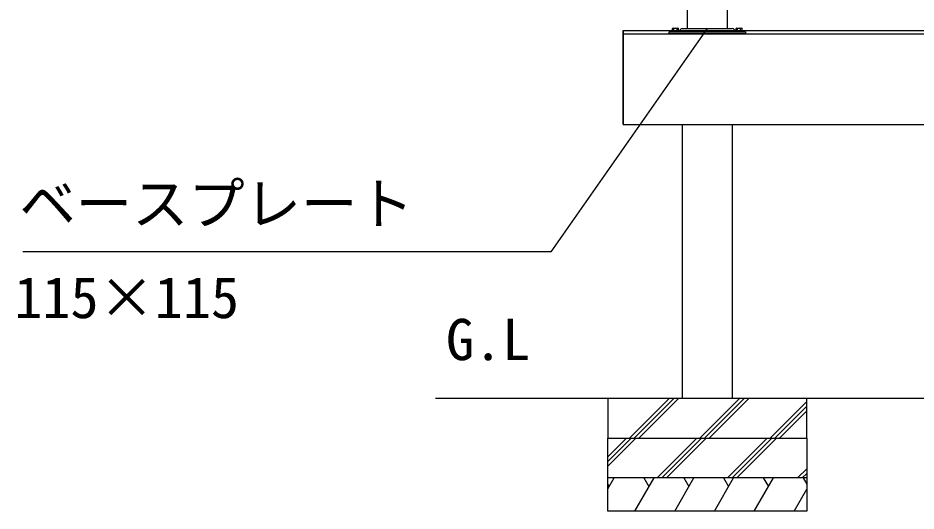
# Model space of a CAD drawing. Units: millimetres, scale not verified. Extents: x -4375 to 4375, y -6498 to 6472.
# Drawn here: x -2248 to -892, y 82 to 826 of the extents above; entities that cross this region are included whole.
import ezdxf
from ezdxf.enums import TextEntityAlignment as Align

# ---------------------------------------------------------------- set-up
doc = ezdxf.new("R2010")
doc.units = ezdxf.units.MM
doc.header["$LTSCALE"] = 30
for name, color, linetype in [('0-1_USER1', 3, 'Continuous'), ('0-3_YKK_A1', 4, 'Continuous'), ('0-4_YKK_D', 6, 'Continuous')]:
    doc.layers.add(name, color=color, linetype=linetype)
doc.styles.add('ＭＳ ゴシック', font='')
doc.styles.get('ＭＳ ゴシック').set_extended_font_data('MS Gothic')

msp = doc.modelspace()

# ---------------------------------------------------------------- linework, layer by layer
at = {"layer": '0-3_YKK_A1'}
for p, q in [((-1237.23, 809.6), (-1237.23, 1561.6)), ((-1177.23, 841.6), (-1177.23, 809.6)), ((-1334.23, 806.6), (1314.77, 806.6)), ((-1334.23, 801.6), (1314.77, 801.6)), ((-1264.73, 801.6), (-1264.73, 804.8)), ((-1264.73, 804.8), (-1149.73, 804.8)), ((-1264.73, 801.6), (-1264.73, 804.8)), ((-1149.73, 801.6), (-1264.73, 801.6)), ((-1264.73, 801.6), (-1149.73, 801.6)), ((-1247.73, 804.8), (-1260.73, 804.8)), ((-1259.93, 806.6), (-1250.53, 806.6)), ((-1259.93, 805.6), (-1259.93, 806.6)), ((-1259.23, 810.1), (-1259.84, 809.74)), ((-1259.84, 806.6), (-1259.84, 809.74)), ((-1259.73, 801.6), (-1159.73, 801.6)), ((-1259.23, 810.1), (-1251.23, 810.1)), ((-1257.73, 806.6), (-1252.73, 806.6)), ((-1257.54, 806.6), (-1257.54, 809.74)), ((-1252.92, 806.6), (-1252.92, 809.74)), ((-1251.23, 810.1), (-1250.61, 809.74)), ((-1250.61, 806.6), (-1250.61, 809.74)), ((-1250.53, 806.6), (-1250.53, 805.6)), ((-1248.15, 807.75), (-1249.39, 805.6)), ((-1248.15, 807.75), (-1248.45, 807.23)), ((-1244.95, 809.6), (-1169.5, 809.6)), ((-1166.3, 807.75), (-1166, 807.23)), ((-1166.3, 807.75), (-1165.06, 805.6)), ((-1163.93, 806.6), (-1154.53, 806.6)), ((-1163.93, 805.6), (-1163.93, 806.6)), ((-1163.23, 810.1), (-1163.84, 809.74)), ((-1163.84, 806.6), (-1163.84, 809.74)), ((-1163.23, 810.1), (-1155.23, 810.1)), ((-1161.73, 806.6), (-1156.73, 806.6)), ((-1161.54, 806.6), (-1161.54, 809.74)), ((-1156.92, 806.6), (-1156.92, 809.74)), ((-1155.23, 810.1), (-1154.61, 809.74)), ((-1154.61, 806.6), (-1154.61, 809.74)), ((-1154.53, 806.6), (-1154.53, 805.6)), ((-1334.23, 664.6), (1314.77, 664.6)), ((1438.75, 251.6), (-1617.23, 251.6)), ((-1357.23, 250.94), (-1356.56, 251.6)), ((-1324.64, 191.6), (-1264.64, 251.6)), ((-1317.57, 191.6), (-1257.57, 251.6)), ((-1310.5, 191.6), (-1250.5, 251.6)), ((-1218.57, 191.6), (-1158.57, 251.6)), ((-1211.5, 191.6), (-1151.5, 251.6)), ((-1204.43, 191.6), (-1144.43, 251.6)), ((-1112.51, 191.6), (-1057.23, 246.88)), ((-1105.44, 191.6), (-1057.23, 239.81)), ((-1098.36, 191.6), (-1057.23, 232.74)), ((-1357.23, 163.49), (-1329.12, 191.6)), ((-1357.23, 156.42), (-1322.05, 191.6)), ((-1357.23, 149.35), (-1314.98, 191.6)), ((-1283.05, 131.6), (-1223.05, 191.6)), ((-1275.98, 131.6), (-1215.98, 191.6)), ((-1268.91, 131.6), (-1208.91, 191.6)), ((-1176.99, 131.6), (-1116.99, 191.6)), ((-1169.92, 131.6), (-1109.92, 191.6)), ((-1162.85, 131.6), (-1102.85, 191.6)), ((-1070.92, 131.6), (-1057.23, 145.3)), ((-1063.85, 131.6), (-1057.23, 138.23)), ((-1357.23, 115.06), (-1347.68, 131.6)), ((-1316.5, 81.6), (-1287.63, 131.6)), ((-1302.86, 131.6), (-1295.24, 118.42)), ((-1256.46, 81.6), (-1227.59, 131.6)), ((-1242.81, 131.6), (-1235.2, 118.42)), ((-1196.41, 81.6), (-1167.55, 131.6)), ((-1182.77, 131.6), (-1175.16, 118.42)), ((-1136.37, 81.6), (-1107.5, 131.6)), ((-1122.72, 131.6), (-1115.11, 118.42)), ((-1062.68, 131.6), (-1057.23, 122.16)), ((-1357.23, 121.77), (-1355.29, 118.42)), ((-1076.32, 81.6), (-1057.23, 114.68))]:
    msp.add_line(p, q, dxfattribs=at)
for points in [[(-1334.23, 806.6), (-1334.23, 664.6), (-1334.23, 806.6)], [(-1149.73, 804.8), (-1149.73, 801.6), (-1264.73, 801.6)], [(-1169.73, 664.6), (-1169.73, 251.6), (-1244.73, 251.6), (-1244.73, 664.6)], [(-1057.23, 191.6), (-1057.23, 131.6), (-1357.23, 131.6), (-1357.23, 191.6)], [(-1057.23, 131.6), (-1057.23, 81.6), (-1357.23, 81.6), (-1357.23, 131.6)]]:
    msp.add_lwpolyline(points, dxfattribs=at)
for points in [[(-1249.23, 804.8), (-1261.23, 804.8), (-1261.23, 805.6), (-1249.23, 805.6)], [(-1153.23, 804.8), (-1165.23, 804.8), (-1165.23, 805.6), (-1153.23, 805.6)], [(-1357.23, 251.6), (-1357.23, 191.6), (-1057.23, 191.6), (-1057.23, 251.6)]]:
    msp.add_lwpolyline(points, close=True, dxfattribs=at)
for centre, radius, start, end in [((-1258.69, 808.06), 2.04, 55.61575, 124.38425), ((-1255.23, 802.46), 7.64, 72.41205, 107.58795), ((-1251.76, 808.06), 2.04, 55.61575, 124.38425), ((-1244.95, 805.9), 3.7, 90, 149.99999), ((-1169.5, 805.9), 3.7, 30.00001, 90), ((-1162.69, 808.06), 2.04, 55.61575, 124.38425), ((-1159.23, 802.46), 7.64, 72.41205, 107.58795), ((-1155.76, 808.06), 2.04, 55.61575, 124.38425)]:
    msp.add_arc(centre, radius, start, end, dxfattribs=at)
at = {"layer": '0-4_YKK_D'}
msp.add_lwpolyline([(-1207.23, 809.6), (-1443.2, 472.6), (-2240.02, 472.6)], dxfattribs=at)

# ---------------------------------------------------------------- texts
at = {"layer": '0-1_USER1', "style": 'ＭＳ ゴシック'}
msp.add_text('G.L', height=62.32, dxfattribs=at).set_placement((-1601.61, 290.6), align=Align.BOTTOM_LEFT)
at = {"layer": '0-4_YKK_D', "style": 'ＭＳ ゴシック'}
for s, p in [('ベースプレート', (-2245.34, 495.64)), ('115×115', (-2253.06, 353.97))]:
    msp.add_text(s, height=62.32, dxfattribs=at).set_placement(p, align=Align.BOTTOM_LEFT)

doc.saveas('drawing.dxf')
